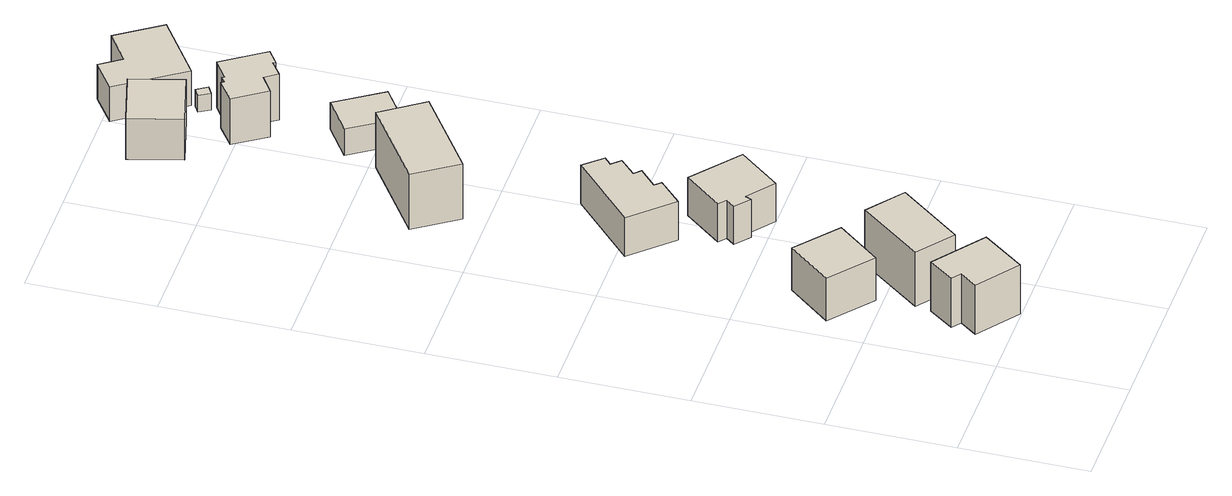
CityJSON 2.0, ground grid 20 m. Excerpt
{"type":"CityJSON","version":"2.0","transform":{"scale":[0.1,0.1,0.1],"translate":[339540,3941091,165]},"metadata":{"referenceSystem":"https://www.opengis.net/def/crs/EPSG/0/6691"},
"CityObjects":{
"building1":{"type":"Building","attributes":{"usage":"411","measuredHeight":9.8,"storeysAboveGround":2,"BuildingIDAttribute.prefecture":"14","BuildingIDAttribute.city":"14151","BuildingDetailAttribute.totalFloorArea":123.38,"BuildingDetailAttribute.buildingFootprintArea":61.69,"BuildingDetailAttribute.buildingStructureType":"601","BuildingDetailAttribute.buildingStructureOrgType":"1","BuildingDetailAttribute.orgUsage":"10","BuildingDetailAttribute.surveyYear":2015},"geometry":[{"type":"Solid","lod":"1","boundaries":[[[[0,1,2,3,4,5]],[[4,6,7,5]],[[3,8,6,4]],[[2,9,8,3]],[[1,10,9,2]],[[0,11,10,1]],[[5,7,11,0]],[[6,8,9,10,11,7]]]]}]},
"building2":{"type":"Building","attributes":{"usage":"411","measuredHeight":8.9,"storeysAboveGround":2,"BuildingIDAttribute.prefecture":"14","BuildingIDAttribute.city":"14151","BuildingDetailAttribute.totalFloorArea":123.25,"BuildingDetailAttribute.buildingFootprintArea":61.62,"BuildingDetailAttribute.buildingStructureType":"601","BuildingDetailAttribute.buildingStructureOrgType":"1","BuildingDetailAttribute.orgUsage":"10","BuildingDetailAttribute.surveyYear":2015},"geometry":[{"type":"Solid","lod":"1","boundaries":[[[[12,13,14,15]],[[14,16,17,15]],[[13,18,16,14]],[[12,19,18,13]],[[15,17,19,12]],[[16,18,19,17]]]]}]},
"building3":{"type":"Building","attributes":{"usage":"412","measuredHeight":10.9,"storeysAboveGround":2,"BuildingIDAttribute.prefecture":"14","BuildingIDAttribute.city":"14151","BuildingDetailAttribute.totalFloorArea":150.12,"BuildingDetailAttribute.buildingFootprintArea":75.06,"BuildingDetailAttribute.buildingStructureType":"601","BuildingDetailAttribute.buildingStructureOrgType":"1","BuildingDetailAttribute.orgUsage":"20","BuildingDetailAttribute.surveyYear":2015},"geometry":[{"type":"Solid","lod":"1","boundaries":[[[[20,21,22,23]],[[22,24,25,23]],[[21,26,24,22]],[[20,27,26,21]],[[23,25,27,20]],[[24,26,27,25]]]]}]},
"building4":{"type":"Building","attributes":{"usage":"411","measuredHeight":8.1,"storeysAboveGround":1,"BuildingIDAttribute.prefecture":"14","BuildingIDAttribute.city":"14151","BuildingDetailAttribute.totalFloorArea":88.8,"BuildingDetailAttribute.buildingFootprintArea":88.8,"BuildingDetailAttribute.buildingStructureType":"601","BuildingDetailAttribute.buildingStructureOrgType":"1","BuildingDetailAttribute.orgUsage":"10","BuildingDetailAttribute.surveyYear":2015},"geometry":[{"type":"Solid","lod":"1","boundaries":[[[[28,29,30,31,32,33,34,35,36,37]],[[36,38,39,37]],[[35,40,38,36]],[[34,41,40,35]],[[33,42,41,34]],[[32,43,42,33]],[[31,44,43,32]],[[30,45,44,31]],[[29,46,45,30]],[[28,47,46,29]],[[37,39,47,28]],[[38,40,41,42,43,44,45,46,47,39]]]]}]},
"building5":{"type":"Building","attributes":{"usage":"411","measuredHeight":7.9,"storeysAboveGround":2,"BuildingIDAttribute.prefecture":"14","BuildingIDAttribute.city":"14151","BuildingDetailAttribute.totalFloorArea":140,"BuildingDetailAttribute.buildingFootprintArea":70,"BuildingDetailAttribute.buildingStructureType":"601","BuildingDetailAttribute.buildingStructureOrgType":"1","BuildingDetailAttribute.orgUsage":"10","BuildingDetailAttribute.surveyYear":2015},"geometry":[{"type":"Solid","lod":"1","boundaries":[[[[48,49,50,51,52,53,54,55]],[[54,56,57,55]],[[53,58,56,54]],[[52,59,58,53]],[[51,60,59,52]],[[50,61,60,51]],[[49,62,61,50]],[[48,63,62,49]],[[55,57,63,48]],[[56,58,59,60,61,62,63,57]]]]}]},
"building6":{"type":"Building","attributes":{"usage":"412","measuredHeight":11.1,"storeysAboveGround":2,"BuildingIDAttribute.prefecture":"14","BuildingIDAttribute.city":"14151","BuildingDetailAttribute.totalFloorArea":206.06,"BuildingDetailAttribute.buildingFootprintArea":103.03,"BuildingDetailAttribute.buildingStructureType":"601","BuildingDetailAttribute.buildingStructureOrgType":"1","BuildingDetailAttribute.orgUsage":"20","BuildingDetailAttribute.surveyYear":2015},"geometry":[{"type":"Solid","lod":"1","boundaries":[[[[64,65,66,67]],[[66,68,69,67]],[[65,70,68,66]],[[64,71,70,65]],[[67,69,71,64]],[[68,70,71,69]]]]}]},
"building7":{"type":"Building","attributes":{"usage":"411","measuredHeight":8.2,"storeysAboveGround":2,"BuildingIDAttribute.prefecture":"14","BuildingIDAttribute.city":"14151","BuildingDetailAttribute.totalFloorArea":131.63,"BuildingDetailAttribute.buildingFootprintArea":65.82,"BuildingDetailAttribute.buildingStructureType":"601","BuildingDetailAttribute.buildingStructureOrgType":"1","BuildingDetailAttribute.orgUsage":"10","BuildingDetailAttribute.surveyYear":2015},"geometry":[{"type":"Solid","lod":"1","boundaries":[[[[72,73,74,75]],[[74,76,77,75]],[[73,78,76,74]],[[72,79,78,73]],[[75,77,79,72]],[[76,78,79,77]]]]}]},
"building8":{"type":"Building","attributes":{"usage":"411","measuredHeight":5.2,"storeysAboveGround":2,"BuildingIDAttribute.prefecture":"14","BuildingIDAttribute.city":"14151","BuildingDetailAttribute.totalFloorArea":95.02,"BuildingDetailAttribute.buildingFootprintArea":47.51,"BuildingDetailAttribute.buildingStructureType":"601","BuildingDetailAttribute.buildingStructureOrgType":"1","BuildingDetailAttribute.orgUsage":"10","BuildingDetailAttribute.surveyYear":2015},"geometry":[{"type":"Solid","lod":"1","boundaries":[[[[80,81,82,83]],[[82,84,85,83]],[[81,86,84,82]],[[80,87,86,81]],[[83,85,87,80]],[[84,86,87,85]]]]}]},
"building9":{"type":"Building","attributes":{"measuredHeight":3.2,"BuildingIDAttribute.prefecture":"14","BuildingIDAttribute.city":"14151","BuildingDetailAttribute.surveyYear":2015},"geometry":[{"type":"Solid","lod":"1","boundaries":[[[[88,89,90,91,92]],[[91,93,94,92]],[[90,95,93,91]],[[89,96,95,90]],[[88,97,96,89]],[[92,94,97,88]],[[93,95,96,97,94]]]]}]},
"building10":{"type":"Building","attributes":{"usage":"411","measuredHeight":9.2,"storeysAboveGround":2,"BuildingIDAttribute.prefecture":"14","BuildingIDAttribute.city":"14151","BuildingDetailAttribute.totalFloorArea":106.45,"BuildingDetailAttribute.buildingFootprintArea":53.22,"BuildingDetailAttribute.buildingStructureType":"601","BuildingDetailAttribute.buildingStructureOrgType":"1","BuildingDetailAttribute.orgUsage":"10","BuildingDetailAttribute.surveyYear":2015},"geometry":[{"type":"Solid","lod":"1","boundaries":[[[[98,99,100,101,102,103,104,105,106,107,108,109]],[[108,110,111,109]],[[107,112,110,108]],[[106,113,112,107]],[[105,114,113,106]],[[104,115,114,105]],[[103,116,115,104]],[[102,117,116,103]],[[101,118,117,102]],[[100,119,118,101]],[[99,120,119,100]],[[98,121,120,99]],[[109,111,121,98]],[[110,112,113,114,115,116,117,118,119,120,121,111]]]]}]},
"building11":{"type":"Building","attributes":{"BuildingIDAttribute.prefecture":"14","BuildingIDAttribute.city":"14151","BuildingDetailAttribute.surveyYear":2015},"geometry":[{"type":"Solid","lod":"1","boundaries":[[[[122,123,124,125]],[[124,126,127,125]],[[123,128,126,124]],[[122,129,128,123]],[[125,127,129,122]],[[126,128,129,127]]]]}]},
"building12":{"type":"Building","attributes":{"usage":"411","measuredHeight":8,"storeysAboveGround":2,"BuildingIDAttribute.prefecture":"14","BuildingIDAttribute.city":"14151","BuildingDetailAttribute.totalFloorArea":194.79,"BuildingDetailAttribute.buildingFootprintArea":97.4,"BuildingDetailAttribute.buildingStructureType":"601","BuildingDetailAttribute.buildingStructureOrgType":"1","BuildingDetailAttribute.orgUsage":"10","BuildingDetailAttribute.surveyYear":2015},"geometry":[{"type":"Solid","lod":"1","boundaries":[[[[130,131,132,133,134,135]],[[134,136,137,135]],[[133,138,136,134]],[[132,139,138,133]],[[131,140,139,132]],[[130,141,140,131]],[[135,137,141,130]],[[136,138,139,140,141,137]]]]}]}
},
"vertices":[
[66,51,4],[86,78,4],[72,89,4],[101,128,4],[180,68,4],[130,2,4],[180,68,93],[130,2,93],[101,128,93],[72,89,93],[86,78,93],[66,51,93],
[19,261,18],[75,329,18],[141,274,18],[86,206,18],[141,274,95],[86,206,95],[75,329,95],[19,261,95],
[100,151,8],[176,249,8],[233,205,8],[156,107,8],[233,205,106],[156,107,106],[176,249,106],[100,151,106],
[176,631,38],[189,617,38],[164,593,38],[174,583,38],[146,557,38],[155,547,38],[118,512,38],[59,575,38],[162,671,38],[188,642,38],[162,671,108],[188,642,108],[59,575,108],[118,512,108],[155,547,108],[146,557,108],[174,583,108],[164,593,108],[189,617,108],[176,631,108],
[263,457,30],[210,392,30],[168,425,30],[164,416,30],[141,435,30],[152,449,30],[140,459,30],[188,518,30],[140,459,99],[188,518,99],[152,449,99],[141,435,99],[164,416,99],[168,425,99],[210,392,99],[263,457,99],
[55,817,58],[9,884,58],[137,971,58],[183,905,58],[137,971,158],[183,905,158],[9,884,158],[55,817,158],
[62,1236,70],[40,1318,70],[131,1342,70],[153,1260,70],[131,1342,144],[153,1260,144],[40,1318,144],[62,1236,144],
[193,948,63],[145,1021,63],[200,1058,63],[248,985,63],[200,1058,111],[248,985,111],[145,1021,111],[193,948,111],
[221,903,61],[213,916,61],[213,917,61],[232,929,61],[241,915,61],[232,929,92],[241,915,92],[213,917,92],[213,916,92],[221,903,92],
[220,1145,67],[218,1149,67],[195,1133,67],[181,1153,67],[153,1134,67],[119,1184,67],[153,1208,67],[156,1204,67],[165,1210,67],[167,1206,67],[198,1227,67],[243,1161,67],[198,1227,150],[243,1161,150],[167,1206,150],[165,1210,150],[156,1204,150],[153,1208,150],[119,1184,150],[153,1134,150],[181,1153,150],[195,1133,150],[218,1149,150],[220,1145,150],
[185,1232,71],[175,1249,71],[188,1257,71],[199,1240,71],[188,1257,101],[199,1240,101],[175,1249,101],[185,1232,101],
[196,1265,64],[127,1367,64],[173,1399,64],[196,1366,64],[244,1399,64],[291,1330,64],[244,1399,127],[291,1330,127],[196,1366,127],[173,1399,127],[127,1367,127],[196,1265,127]
]}
